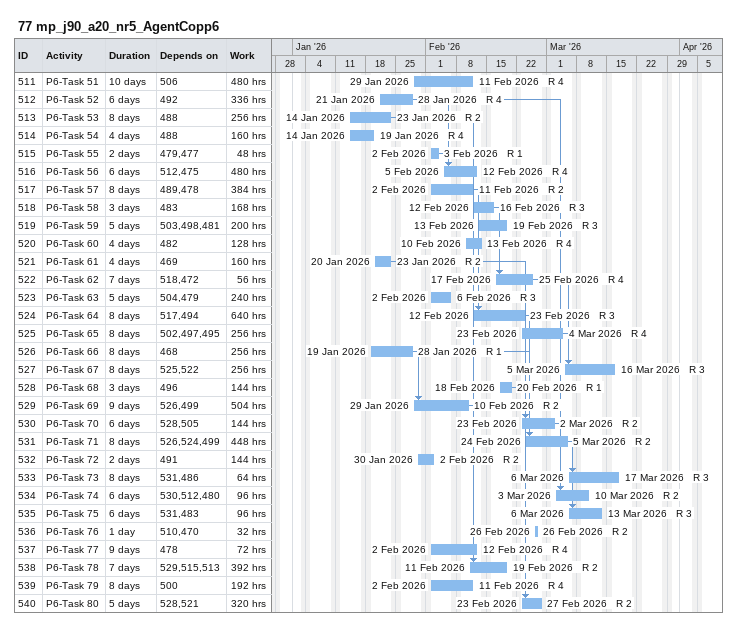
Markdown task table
77 mp_j90_a20_nr5_AgentCopp6

| ID | Task | Duration | Start | Finish | Predecessors | Resources | Work (h) |
|---|---|---|---|---|---|---|---|
| 511 | P6-Task 51 | 10d | 2026-01-29 | 2026-02-11 | 506 | R 4 | 480 |
| 512 | P6-Task 52 | 6d | 2026-01-21 | 2026-01-28 | 492 | R 4 | 336 |
| 513 | P6-Task 53 | 8d | 2026-01-14 | 2026-01-23 | 488 | R 2 | 256 |
| 514 | P6-Task 54 | 4d | 2026-01-14 | 2026-01-19 | 488 | R 4 | 160 |
| 515 | P6-Task 55 | 2d | 2026-02-02 | 2026-02-03 | 479, 477 | R 1 | 48 |
| 516 | P6-Task 56 | 6d | 2026-02-05 | 2026-02-12 | 512, 475 | R 4 | 480 |
| 517 | P6-Task 57 | 8d | 2026-02-02 | 2026-02-11 | 489, 478 | R 2 | 384 |
| 518 | P6-Task 58 | 3d | 2026-02-12 | 2026-02-16 | 483 | R 3 | 168 |
| 519 | P6-Task 59 | 5d | 2026-02-13 | 2026-02-19 | 503, 498, 481 | R 3 | 200 |
| 520 | P6-Task 60 | 4d | 2026-02-10 | 2026-02-13 | 482 | R 4 | 128 |
| 521 | P6-Task 61 | 4d | 2026-01-20 | 2026-01-23 | 469 | R 2 | 160 |
| 522 | P6-Task 62 | 7d | 2026-02-17 | 2026-02-25 | 518, 472 | R 4 | 56 |
| 523 | P6-Task 63 | 5d | 2026-02-02 | 2026-02-06 | 504, 479 | R 3 | 240 |
| 524 | P6-Task 64 | 8d | 2026-02-12 | 2026-02-23 | 517, 494 | R 3 | 640 |
| 525 | P6-Task 65 | 8d | 2026-02-23 | 2026-03-04 | 502, 497, 495 | R 4 | 256 |
| 526 | P6-Task 66 | 8d | 2026-01-19 | 2026-01-28 | 468 | R 1 | 256 |
| 527 | P6-Task 67 | 8d | 2026-03-05 | 2026-03-16 | 525, 522 | R 3 | 256 |
| 528 | P6-Task 68 | 3d | 2026-02-18 | 2026-02-20 | 496 | R 1 | 144 |
| 529 | P6-Task 69 | 9d | 2026-01-29 | 2026-02-10 | 526, 499 | R 2 | 504 |
| 530 | P6-Task 70 | 6d | 2026-02-23 | 2026-03-02 | 528, 505 | R 2 | 144 |
| 531 | P6-Task 71 | 8d | 2026-02-24 | 2026-03-05 | 526, 524, 499 | R 2 | 448 |
| 532 | P6-Task 72 | 2d | 2026-01-30 | 2026-02-02 | 491 | R 2 | 144 |
| 533 | P6-Task 73 | 8d | 2026-03-06 | 2026-03-17 | 531, 486 | R 3 | 64 |
| 534 | P6-Task 74 | 6d | 2026-03-03 | 2026-03-10 | 530, 512, 480 | R 2 | 96 |
| 535 | P6-Task 75 | 6d | 2026-03-06 | 2026-03-13 | 531, 483 | R 3 | 96 |
| 536 | P6-Task 76 | 1d | 2026-02-26 | 2026-02-26 | 510, 470 | R 2 | 32 |
| 537 | P6-Task 77 | 9d | 2026-02-02 | 2026-02-12 | 478 | R 4 | 72 |
| 538 | P6-Task 78 | 7d | 2026-02-11 | 2026-02-19 | 529, 515, 513 | R 2 | 392 |
| 539 | P6-Task 79 | 8d | 2026-02-02 | 2026-02-11 | 500 | R 4 | 192 |
| 540 | P6-Task 80 | 5d | 2026-02-23 | 2026-02-27 | 528, 521 | R 2 | 320 |
